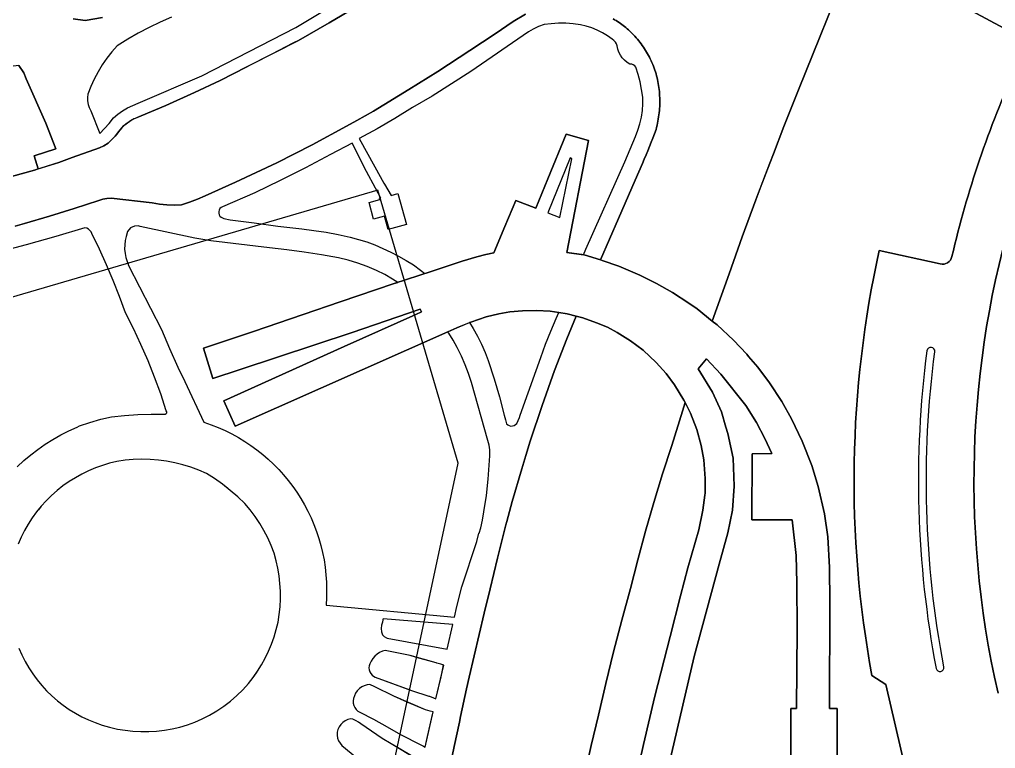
# Model space of a CAD drawing. Header units: inches. Extents: x 1273557 to 1282364, y 239587 to 246310.
# Drawn here: x 1277586.6 to 1278078.4, y 240530.3 to 240897.6 of the extents above; entities that cross this region are included whole.
import ezdxf

# ---------------------------------------------------------------- set-up
doc = ezdxf.new("R2010")
doc.units = ezdxf.units.IN
doc.header["$MEASUREMENT"] = 0
for name, color, linetype in [('GRASS', 3, 'Continuous'), ('PATH', 253, 'Continuous'), ('PATH-ISLAND', 252, 'Continuous'), ('PRKG-UW', 6, 'Continuous'), ('PRKG-UW-UG', 30, 'Continuous'), ('STREET-NONUW', 4, 'Continuous'), ('STREET-UW', 50, 'Continuous'), ('STREET-UW-ISLAND', 20, 'Continuous')]:
    doc.layers.add(name, color=color, linetype=linetype)

msp = doc.modelspace()

# ---------------------------------------------------------------- linework, layer by layer
at = {"layer": 'GRASS'}
for points in [[(1277663.09, 240898.73), (1277657.44, 240896.26), (1277651.89, 240893.58), (1277646.44, 240890.71), (1277641.09, 240887.65), (1277635.86, 240884.39), (1277633.15, 240881.32), (1277630.63, 240878.1), (1277628.31, 240874.73), (1277626.18, 240871.23), (1277624.26, 240867.62), (1277622.55, 240863.9), (1277621.07, 240860.08), (1277620.86, 240858.35), (1277620.9, 240856.6), (1277621.2, 240854.87), (1277621.75, 240853.21), (1277622.54, 240851.65), (1277626.99, 240840.19), (1277629.48, 240842.63), (1277631.77, 240845.25), (1277633.87, 240848.03), (1277636.11, 240849.89), (1277638.49, 240851.56), (1277641, 240853.04), (1277643.61, 240854.32), (1277646.32, 240855.39), (1277678.38, 240869.27), (1277725.78, 240893.63), (1277754.43, 240910.83)], [(1277613.58, 240897.88), (1277619.74, 240897.06), (1277628.47, 240898.63)], [(1277585.38, 240672.3), (1277588.74, 240675.37), (1277592.23, 240678.28), (1277595.85, 240681.03), (1277599.59, 240683.62), (1277603.43, 240686.04), (1277607.39, 240688.29), (1277611.43, 240690.35), (1277615.57, 240692.24), (1277616.8, 240692.81), (1277622.1, 240694.63), (1277627.48, 240696.18), (1277632.93, 240697.46), (1277639.56, 240698.12), (1277646.2, 240698.55), (1277652.86, 240698.74), (1277659.52, 240698.71), (1277660.04, 240698.75), (1277660.49, 240699.04), (1277660.74, 240699.49), (1277660.76, 240700.02), (1277660.53, 240700.49), (1277657.73, 240708.97), (1277654.67, 240717.35), (1277651.36, 240725.65), (1277647.8, 240733.83), (1277643.99, 240741.91), (1277639.94, 240749.87), (1277636.96, 240758), (1277633.78, 240766.06), (1277630.41, 240774.04), (1277626.85, 240781.94), (1277623.1, 240789.75), (1277622.67, 240790.61), (1277622.07, 240791.36), (1277621.33, 240791.96), (1277620.47, 240792.4), (1277619.55, 240792.65), (1277604.82, 240788.25), (1277590.02, 240784.11), (1277575.14, 240780.22)], [(1277586.25, 240580.87), (1277587.73, 240577.49), (1277589.39, 240574.2), (1277591.23, 240571.01), (1277593.25, 240567.92), (1277595.43, 240564.95), (1277597.77, 240562.1), (1277600.26, 240559.39), (1277602.9, 240556.81), (1277605.67, 240554.39), (1277608.58, 240552.12), (1277611.6, 240550.01), (1277614.74, 240548.07), (1277617.98, 240546.31), (1277621.31, 240544.73), (1277624.72, 240543.33), (1277628.2, 240542.12), (1277632.01, 240541.01), (1277635.89, 240540.12), (1277639.8, 240539.46), (1277643.75, 240539.02), (1277647.72, 240538.8), (1277651.69, 240538.82), (1277655.65, 240539.06), (1277659.6, 240539.52), (1277663.51, 240540.21), (1277667.37, 240541.13), (1277671.18, 240542.26), (1277674.92, 240543.61), (1277678.57, 240545.17), (1277682.34, 240547.1), (1277685.98, 240549.25), (1277689.49, 240551.61), (1277692.86, 240554.17), (1277696.07, 240556.93), (1277699.11, 240559.87), (1277701.97, 240562.99), (1277704.34, 240566.04), (1277706.54, 240569.21), (1277708.57, 240572.5), (1277710.43, 240575.88), (1277712.1, 240579.36), (1277713.59, 240582.93), (1277714.88, 240586.56), (1277715.99, 240590.27), (1277716.89, 240594.02), (1277717.49, 240597.87), (1277717.88, 240601.75), (1277718.06, 240605.64), (1277718.04, 240609.53), (1277717.81, 240613.42), (1277717.37, 240617.29), (1277716.72, 240621.14), (1277715.87, 240624.94), (1277714.82, 240628.69), (1277713.35, 240632.6), (1277711.66, 240636.43), (1277709.75, 240640.15), (1277707.64, 240643.75), (1277705.32, 240647.23), (1277702.81, 240650.58), (1277700.11, 240653.77), (1277696.54, 240657.16), (1277692.81, 240660.38), (1277688.93, 240663.42), (1277684.92, 240666.27), (1277680.77, 240668.93), (1277676.91, 240670.6), (1277672.95, 240672.05), (1277668.93, 240673.28), (1277664.84, 240674.28), (1277660.71, 240675.07), (1277656.54, 240675.62), (1277652.34, 240675.94), (1277648.13, 240676.03), (1277643.93, 240675.89), (1277639.74, 240675.52), (1277635.57, 240674.92), (1277631.93, 240674.04), (1277628.34, 240672.96), (1277624.82, 240671.69), (1277621.36, 240670.23), (1277618, 240668.59), (1277614.72, 240666.76), (1277611.55, 240664.77), (1277608.49, 240662.6), (1277605.56, 240660.27), (1277602.75, 240657.79), (1277600.08, 240655.16), (1277597.56, 240652.39), (1277595.19, 240649.49), (1277592.98, 240646.46), (1277590.94, 240643.32), (1277589.07, 240640.08), (1277587.37, 240636.73), (1277585.86, 240633.31)], [(1277786.96, 240524.84), (1277773.84, 240532.67), (1277773.84, 240532.67), (1277769.25, 240535.42), (1277758.52, 240542.74), (1277757.39, 240543.59), (1277756.18, 240544.31), (1277754.91, 240544.91), (1277754.53, 240545.05), (1277753.5, 240545.27), (1277752.08, 240544.9), (1277750.74, 240544.3), (1277749.52, 240543.47), (1277748.47, 240542.44), (1277747.61, 240541.24), (1277746.98, 240539.92), (1277746.58, 240538.5), (1277746.59, 240537.04), (1277746.85, 240535.59), (1277747.35, 240534.22), (1277748.08, 240532.95), (1277749.02, 240531.83), (1277758.43, 240524.03)]]:
    msp.add_lwpolyline(points, dxfattribs=at)
for points in [[(1277861.96, 240839.91), (1277873.33, 240836.66), (1277862.36, 240780.21), (1277870.73, 240779.11), (1277871.93, 240781.93), (1277891.61, 240825.85), (1277896.98, 240838.61), (1277898.21, 240841.78), (1277899.19, 240845.03), (1277899.93, 240848.34), (1277900.42, 240851.7), (1277900.66, 240855.09), (1277900.65, 240858.49), (1277900.06, 240862.33), (1277899.27, 240866.14), (1277898.28, 240869.9), (1277897.1, 240873.61), (1277896.57, 240874.3), (1277895.87, 240874.82), (1277895.05, 240875.12), (1277894.18, 240875.19), (1277892.75, 240876.03), (1277891.45, 240877.06), (1277890.31, 240878.26), (1277889.35, 240879.62), (1277888.59, 240881.09), (1277888.05, 240882.66), (1277887.74, 240884.29), (1277887.42, 240885.34), (1277886.88, 240886.28), (1277886.13, 240887.08), (1277885.22, 240887.69), (1277882.82, 240889.4), (1277880.3, 240890.92), (1277877.67, 240892.25), (1277874.95, 240893.37), (1277872.15, 240894.28), (1277869.29, 240894.98), (1277865.62, 240895.46), (1277861.93, 240895.71), (1277858.23, 240895.72), (1277854.54, 240895.49), (1277850.87, 240895.03), (1277848.12, 240894.07), (1277845.49, 240892.83), (1277842.99, 240891.34), (1277814, 240871.45), (1277804.34, 240865.14), (1277794.52, 240859.07), (1277784.55, 240853.24), (1277775.77, 240847.81), (1277766.85, 240842.61), (1277757.79, 240837.65), (1277765.6, 240823.37), (1277770.14, 240815.18), (1277770.43, 240814.68), (1277773.78, 240808.98), (1277777.2, 240809.92), (1277781.51, 240794.28), (1277772.36, 240791.76), (1277770.48, 240798.58), (1277765.03, 240797.07), (1277762.74, 240805.37), (1277768.14, 240806.86), (1277768, 240807.38), (1277768.61, 240807.55), (1277765.91, 240812.57), (1277765.9, 240812.56), (1277761.51, 240821.11), (1277754.13, 240835.23), (1277743.31, 240829.62), (1277730.69, 240822.96), (1277717.95, 240816.55), (1277705.09, 240810.37), (1277688.81, 240803.27), (1277688.12, 240802.87), (1277687.55, 240802.31), (1277687.15, 240801.61), (1277686.94, 240800.84), (1277686.94, 240800.04), (1277687.15, 240799.26), (1277687.55, 240798.57), (1277688.12, 240798), (1277688.82, 240797.61), (1277689.59, 240797.4), (1277692.79, 240796.69), (1277704.79, 240795.1), (1277716.8, 240793.57), (1277728.8, 240792.09), (1277734.95, 240791.39), (1277741.07, 240790.47), (1277747.16, 240789.32), (1277753.2, 240787.94), (1277757.43, 240786.83), (1277761.6, 240785.52), (1277765.7, 240784.02), (1277769.73, 240782.32), (1277773.68, 240780.44), (1277777.53, 240778.37), (1277781.39, 240776.26), (1277785.12, 240773.93), (1277788.71, 240771.4), (1277790.9, 240769.65), (1277794.07, 240770.7), (1277809.59, 240775.88), (1277817.04, 240777.99), (1277821.54, 240779.24), (1277825.63, 240780.04), (1277831.21, 240793.3), (1277836.67, 240806.39), (1277846.67, 240802.53), (1277852.86, 240817.31)], [(1277589.93, 240867.72), (1277588.78, 240870.67), (1277586.29, 240874.38), (1277577.91, 240873.38), (1277572.61, 240872.02), (1277572.87, 240871.23), (1277551.2, 240865.45), (1277551.2, 240865.45), (1277555.19, 240856.04), (1277567.86, 240829.1), (1277573.83, 240816.83), (1277573.91, 240816.85), (1277574.22, 240816.17), (1277577.67, 240817.13), (1277594.12, 240821.7), (1277596.05, 240822.3), (1277593.91, 240828.85), (1277604.9, 240832.44), (1277599.91, 240845.39)], [(1277864.86, 240827.44), (1277864.01, 240827.84), (1277852.84, 240800.16), (1277858.83, 240797.85)], [(1277854.23, 240740.51), (1277857.06, 240746.94), (1277858.35, 240749.97), (1277853.95, 240750.7), (1277847.03, 240751.03), (1277840.03, 240750.85), (1277833.58, 240750.34), (1277828.05, 240749.32), (1277821.65, 240747.82), (1277814.03, 240745.2), (1277813.33, 240744.91), (1277815.23, 240741.89), (1277817.42, 240737.99), (1277819.42, 240733.99), (1277821.21, 240729.9), (1277822.8, 240725.73), (1277825.68, 240716.65), (1277828.37, 240707.52), (1277830.86, 240698.33), (1277831.41, 240695.94), (1277832.03, 240693.93), (1277832.64, 240693.37), (1277833.38, 240692.98), (1277834.19, 240692.8), (1277835.02, 240692.83), (1277835.82, 240693.07), (1277836.54, 240693.51), (1277837.13, 240694.12), (1277838.45, 240697.07), (1277838.89, 240698.26), (1277847, 240720.71), (1277849.2, 240727.38), (1277851.61, 240733.99)], [(1277804.93, 240592.74), (1277769.8, 240595.58), (1277769.62, 240595.13), (1277769.41, 240594.02), (1277769.02, 240592.41), (1277768.89, 240590.77), (1277769.03, 240589.12), (1277769.44, 240587.52), (1277770.38, 240586.68), (1277771.47, 240586.05), (1277771.77, 240585.95), (1277802.13, 240580.36)], [(1277784.17, 240559.55), (1277792.9, 240556.72), (1277793.15, 240556.62), (1277795.11, 240555.87), (1277796.4, 240555.38), (1277800.32, 240572.21), (1277798.81, 240572.71), (1277796.82, 240573.29), (1277796.46, 240573.39), (1277783.43, 240577.08), (1277770.88, 240579.71), (1277769.41, 240579.28), (1277768.02, 240578.64), (1277766.74, 240577.82), (1277765.58, 240576.81), (1277764.57, 240575.66), (1277763.74, 240574.37), (1277763.1, 240572.98), (1277762.77, 240572), (1277762.65, 240570.98), (1277762.75, 240569.96), (1277763.05, 240568.98), (1277763.54, 240568.07), (1277764.21, 240567.3), (1277765.03, 240566.67), (1277765.71, 240566.21)], [(1277775.23, 240556.59), (1277765.61, 240561.36), (1277763.15, 240562.58), (1277761.71, 240562.39), (1277760.31, 240561.96), (1277759.01, 240561.31), (1277757.83, 240560.46), (1277756.8, 240559.42), (1277755.96, 240558.23), (1277755.33, 240556.92), (1277754.92, 240555.52), (1277754.73, 240554.36), (1277754.77, 240553.18), (1277755.03, 240552.03), (1277755.51, 240550.96), (1277756.19, 240550), (1277757.05, 240549.19), (1277758.04, 240548.56), (1277764.97, 240545.01), (1277771.8, 240541.27), (1277778.5, 240537.33), (1277788.8, 240532.22), (1277790.1, 240531.49), (1277791, 240530.98), (1277794.95, 240548.76), (1277793.57, 240549.07), (1277791.22, 240549.72)]]:
    msp.add_lwpolyline(points, close=True, dxfattribs=at)
for points in [[(1277777.2, 240765.16), (1277774.6, 240766.82), (1277770.6, 240769.08), (1277766.48, 240771.11), (1277761.84, 240773.09), (1277757.1, 240774.83), (1277752.27, 240776.31), (1277747.38, 240777.55), (1277738.72, 240779.05), (1277730.02, 240780.39), (1277721.29, 240781.56), (1277712.53, 240782.55), (1277682.95, 240786.17), (1277681.02, 240786.47), (1277674.98, 240787.41), (1277647.43, 240793.4), (1277646.32, 240793.6), (1277644.61, 240793.54), (1277642.56, 240792.58), (1277641.07, 240790.86), (1277640.26, 240788.28), (1277639.82, 240786.19), (1277639.59, 240784.06), (1277639.57, 240781.92), (1277639.75, 240779.79), (1277640.15, 240777.69), (1277640.75, 240775.64), (1277641.09, 240774.77), (1277641.54, 240773.65), (1277658.18, 240741.46), (1277662.15, 240731.86), (1277666.37, 240722.37), (1277669.83, 240715.14), (1277679.48, 240694.65, -0.349651), (1277741.04, 240602.58), (1277805.78, 240596.49), (1277806.98, 240601.81), (1277809.43, 240611.74), (1277817.09, 240634.65), (1277818.03, 240638.88), (1277818.28, 240638.85), (1277819.07, 240641.42), (1277819.83, 240645.39), (1277820.63, 240649.57), (1277821.84, 240657.77), (1277822.71, 240666.02), (1277823.62, 240677.71), (1277823.57, 240680.73), (1277823.23, 240683.14), (1277822.61, 240685.49), (1277814.34, 240714.64), (1277812.84, 240719.17), (1277811.13, 240723.64), (1277809.22, 240728.02), (1277807.11, 240732.32), (1277805.07, 240735.97), (1277802.85, 240739.51), (1277802.33, 240740.24), (1277695.24, 240692.75), (1277689.56, 240705.5), (1277750.14, 240732.85), (1277786.28, 240748.96), (1277789.07, 240750.35), (1277788.51, 240751.63), (1277754.2, 240739.9), (1277697.85, 240721.23), (1277683.95, 240716.79), (1277679.23, 240732.1), (1277704.49, 240740.47), (1277729.46, 240749.01), (1277748.23, 240755.33), (1277775.36, 240764.55)], [(1278047.77, 240730.17, 0.999992), (1278043.8, 240730.69, 0.079583), (1278048.43, 240570.69, 1), (1278052.36, 240571.44, -0.079583)]]:
    msp.add_lwpolyline(points, format="xyb", close=True, dxfattribs=at)
at = {"layer": 'PATH'}
msp.add_lwpolyline([(1278230.98, 241025.06, 0.276261), (1278079.65, 240558.22)], format="xyb", dxfattribs=at)
for points in [[(1277586.29, 240874.38), (1277588.78, 240870.67), (1277589.93, 240867.72), (1277599.91, 240845.39), (1277604.9, 240832.44), (1277593.91, 240828.85), (1277596.05, 240822.3), (1277606.46, 240825.54), (1277613.15, 240828.17), (1277626.87, 240832.9), (1277629.14, 240833.99), (1277631.25, 240835.31), (1277634.72, 240838.82), (1277635.61, 240839.88), (1277636.49, 240840.95), (1277637.35, 240842.03), (1277639.07, 240844.24), (1277643.41, 240847.21), (1277647.87, 240849.11), (1277660.29, 240854.29), (1277674.68, 240860.78), (1277687.68, 240866.82), (1277701.2, 240873.84), (1277703.06, 240874.79), (1277727.08, 240887.12), (1277742.66, 240895.92), (1277759.46, 240905.88)], [(1277841.47, 240900.39), (1277835.31, 240896.57), (1277826.22, 240890.48), (1277813.48, 240881.98), (1277797.4, 240871.46), (1277782.84, 240862.35), (1277764.96, 240851.48), (1277756.6, 240846.74), (1277751.42, 240843.81), (1277733.99, 240834.39), (1277716.25, 240825.39), (1277695.47, 240815.58), (1277680.16, 240808.79), (1277676.28, 240807.04), (1277672.29, 240805.54), (1277668.22, 240804.31), (1277664.52, 240804.12), (1277660.82, 240804.2), (1277657.13, 240804.55), (1277653.47, 240805.17), (1277632.76, 240807.52), (1277630.66, 240807.48), (1277628.59, 240807.12), (1277626.59, 240806.45), (1277614.15, 240802.37), (1277601.64, 240798.5), (1277589.06, 240794.84), (1277584.35, 240793.56)], [(1277628.47, 240898.63), (1277619.74, 240897.06), (1277613.58, 240897.88)], [(1277803.82, 240522.38), (1277805.67, 240531.32), (1277808.23, 240543.63), (1277808.82, 240546.37), (1277811.84, 240560.33), (1277813.2, 240566.27), (1277820.77, 240598.42), (1277823.75, 240610.73), (1277827.49, 240626.2), (1277831.68, 240643.04), (1277832.11, 240644.64), (1277834.82, 240654.7), (1277839.65, 240671.28), (1277841.65, 240677.93), (1277843.83, 240685.19), (1277849.94, 240703.2), (1277856.19, 240720.72), (1277862.39, 240736.77), (1277867.15, 240748.13), (1277862.53, 240749.27), (1277858.35, 240749.97), (1277853.95, 240750.7), (1277847.03, 240751.03), (1277840.03, 240750.85), (1277833.58, 240750.34), (1277828.05, 240749.32), (1277821.65, 240747.82), (1277814.03, 240745.2), (1277806.93, 240742.28), (1277802.33, 240740.24), (1277695.24, 240692.75), (1277689.56, 240705.5), (1277750.14, 240732.85), (1277786.28, 240748.96), (1277789.07, 240750.35), (1277788.51, 240751.63), (1277754.2, 240739.9), (1277697.85, 240721.23), (1277683.95, 240716.79), (1277679.23, 240732.1), (1277704.49, 240740.47), (1277729.46, 240749.01), (1277748.23, 240755.33), (1277775.36, 240764.55), (1277794.07, 240770.69), (1277809.59, 240775.88), (1277817.04, 240777.99), (1277821.54, 240779.24), (1277825.63, 240780.03), (1277831.21, 240793.29), (1277836.67, 240806.38), (1277846.67, 240802.53), (1277852.85, 240817.31), (1277861.96, 240839.9), (1277873.33, 240836.66), (1277862.35, 240780.2), (1277871.06, 240779.07), (1277879.3, 240776.5), (1277879.3, 240776.5), (1277888.33, 240797.43), (1277896.76, 240816.67), (1277900.45, 240825.13), (1277901.37, 240827.24), (1277902.28, 240829.36), (1277903.17, 240831.48), (1277904.04, 240833.62), (1277904.89, 240835.76), (1277905.72, 240837.9), (1277906.54, 240840.06), (1277907.34, 240842.22), (1277907.61, 240843.26), (1277907.85, 240844.3), (1277908.08, 240845.35), (1277908.29, 240846.4), (1277908.47, 240847.46), (1277908.64, 240848.52), (1277908.78, 240849.58), (1277908.9, 240850.65), (1277909.01, 240851.71), (1277909.09, 240852.78), (1277909.15, 240853.85), (1277909.19, 240854.92), (1277909.21, 240856), (1277909.21, 240857.07), (1277909.18, 240858.14), (1277909.14, 240859.21), (1277909.08, 240860.28), (1277908.99, 240861.35), (1277908.88, 240862.35), (1277908.76, 240863.35), (1277908.61, 240864.34), (1277908.44, 240865.34), (1277908.26, 240866.32), (1277908.05, 240867.31), (1277907.82, 240868.29), (1277907.57, 240869.26), (1277907.3, 240870.23), (1277907.01, 240871.2), (1277906.7, 240872.15), (1277906.36, 240873.1), (1277906.01, 240874.05), (1277905.64, 240874.98), (1277905.25, 240875.91), (1277904.85, 240876.83), (1277904.42, 240877.74), (1277903.97, 240878.64), (1277903.51, 240879.51), (1277903.03, 240880.38), (1277902.54, 240881.23), (1277902.02, 240882.08), (1277901.49, 240882.91), (1277900.94, 240883.74), (1277900.38, 240884.55), (1277899.8, 240885.35), (1277899.2, 240886.13), (1277898.58, 240886.91), (1277897.95, 240887.67), (1277897.31, 240888.42), (1277896.65, 240889.15), (1277895.97, 240889.87), (1277894.59, 240891.29), (1277894.07, 240891.81), (1277893.44, 240892.4), (1277892.8, 240892.98), (1277892.14, 240893.55), (1277891.48, 240894.09), (1277890.79, 240894.63), (1277890.1, 240895.14), (1277889.4, 240895.64), (1277888.68, 240896.12), (1277887.95, 240896.59), (1277887.22, 240897.04), (1277886.47, 240897.47), (1277885.71, 240897.89)], [(1277998.64, 240522.3), (1277998.64, 240550.42), (1277994.67, 240550.42), (1277994.84, 240603.89), (1277994.67, 240621.5), (1277993.87, 240636.92), (1277992.28, 240648.48), (1277988.98, 240662.36), (1277985.8, 240672.95), (1277980.93, 240685.21), (1277975.64, 240696.42), (1277970.75, 240705.18), (1277964.43, 240714.63), (1277958.63, 240722.43), (1277953.97, 240727.9), (1277953.06, 240728.97), (1277946.4, 240735.97), (1277938.1, 240743.71), (1277935.67, 240745.68), (1277935.67, 240745.68), (1277928.03, 240751.86), (1277923.88, 240754.71), (1277915.63, 240760), (1277907.61, 240764.61), (1277899.19, 240768.88), (1277888.61, 240773.37), (1277880.22, 240776.23), (1277879.31, 240776.51), (1277871.06, 240779.07), (1277862.35, 240780.2), (1277873.33, 240836.66), (1277861.96, 240839.9), (1277852.85, 240817.31), (1277846.67, 240802.53), (1277836.67, 240806.38), (1277831.21, 240793.29), (1277825.63, 240780.03), (1277821.54, 240779.24), (1277817.04, 240777.99), (1277809.59, 240775.88), (1277794.07, 240770.69), (1277775.36, 240764.55), (1277748.23, 240755.33), (1277729.46, 240749.01), (1277704.49, 240740.47), (1277679.23, 240732.1), (1277683.95, 240716.79), (1277697.85, 240721.23), (1277754.2, 240739.9), (1277788.51, 240751.63), (1277789.07, 240750.35), (1277786.28, 240748.96), (1277750.14, 240732.85), (1277689.56, 240705.5), (1277695.24, 240692.75), (1277802.33, 240740.24), (1277806.93, 240742.28), (1277813.33, 240744.91), (1277814.03, 240745.2), (1277821.65, 240747.82), (1277828.05, 240749.32), (1277833.58, 240750.34), (1277840.03, 240750.85), (1277847.03, 240751.03), (1277853.95, 240750.7), (1277858.35, 240749.97), (1277862.53, 240749.27), (1277867.15, 240748.13), (1277867.15, 240748.14), (1277870.37, 240747.34), (1277877.33, 240744.86), (1277882.79, 240742.57), (1277887.67, 240739.94), (1277894.45, 240735.75), (1277900.78, 240730.97), (1277907.41, 240724.84), (1277912.36, 240719.19), (1277916.66, 240713.47), (1277921.4, 240705.82), (1277922.01, 240704.58), (1277924.62, 240699.35), (1277927.89, 240691.12), (1277930.01, 240682.99), (1277931.32, 240675.81), (1277932.01, 240666.33), (1277932.01, 240658.93), (1277931.9, 240658.03), (1277930.95, 240650.44), (1277928.87, 240640.54), (1277923.33, 240621.3), (1277919.61, 240607.19), (1277914.36, 240586.68), (1277906.71, 240556.65), (1277900.94, 240532.32), (1277892.59, 240494.82)], [(1277909.34, 240503.02), (1277926.59, 240576.58), (1277939.16, 240623.19), (1277943.43, 240639.04), (1277945.81, 240650.42), (1277946.67, 240662.43), (1277946.1, 240676.54), (1277943.48, 240688.95), (1277942.53, 240692.19), (1277940.24, 240699.93), (1277935.8, 240709.89), (1277928.52, 240721.62), (1277932.73, 240726.62), (1277940.01, 240719), (1277952.49, 240703.1), (1277957.9, 240694.51), (1277962.22, 240686.49), (1277965.69, 240678.92), (1277955.74, 240678.8), (1277955.62, 240645.45), (1277975.93, 240645.45), (1277977.89, 240627.62), (1277978.29, 240613.73), (1277978.4, 240590.29), (1277978.12, 240550.42), (1277975.24, 240550.42), (1277975.24, 240484.17)]]:
    msp.add_lwpolyline(points, dxfattribs=at)
at = {"layer": 'PATH-ISLAND'}
for points in [[(1277663.09, 240898.73), (1277657.44, 240896.26), (1277651.89, 240893.58), (1277646.44, 240890.71), (1277641.09, 240887.65), (1277635.86, 240884.39), (1277633.15, 240881.32), (1277630.63, 240878.1), (1277628.31, 240874.73), (1277626.18, 240871.23), (1277624.26, 240867.62), (1277622.55, 240863.9), (1277621.07, 240860.08), (1277620.86, 240858.35), (1277620.9, 240856.6), (1277621.2, 240854.87), (1277621.75, 240853.21), (1277622.54, 240851.65), (1277626.99, 240840.19), (1277629.48, 240842.63), (1277631.77, 240845.25), (1277633.87, 240848.03), (1277636.11, 240849.89), (1277638.49, 240851.56), (1277641, 240853.04), (1277643.61, 240854.32), (1277646.32, 240855.39), (1277678.38, 240869.27), (1277725.78, 240893.63), (1277754.43, 240910.83)], [(1277585.38, 240672.3), (1277588.74, 240675.37), (1277592.23, 240678.28), (1277595.85, 240681.03), (1277599.59, 240683.62), (1277603.43, 240686.04), (1277607.39, 240688.29), (1277611.43, 240690.35), (1277615.57, 240692.24), (1277616.8, 240692.81), (1277622.1, 240694.63), (1277627.48, 240696.18), (1277632.93, 240697.46), (1277639.56, 240698.12), (1277646.2, 240698.55), (1277652.86, 240698.74), (1277659.52, 240698.71), (1277660.04, 240698.75), (1277660.49, 240699.04), (1277660.74, 240699.49), (1277660.76, 240700.02), (1277660.53, 240700.49), (1277657.73, 240708.97), (1277654.67, 240717.35), (1277651.36, 240725.65), (1277647.8, 240733.83), (1277643.99, 240741.91), (1277639.94, 240749.87), (1277636.96, 240758), (1277633.78, 240766.06), (1277630.41, 240774.04), (1277626.85, 240781.94), (1277623.1, 240789.75), (1277622.67, 240790.61), (1277622.07, 240791.36), (1277621.33, 240791.96), (1277620.47, 240792.4), (1277619.55, 240792.65), (1277604.82, 240788.25), (1277590.02, 240784.11), (1277575.14, 240780.22)], [(1277586.25, 240580.87), (1277587.73, 240577.49), (1277589.39, 240574.2), (1277591.23, 240571.01), (1277593.25, 240567.92), (1277594.45, 240566.28), (1277595.43, 240564.95), (1277597.77, 240562.1), (1277600.26, 240559.39), (1277602.9, 240556.81), (1277605.67, 240554.39), (1277608.58, 240552.12), (1277611.6, 240550.01), (1277614.74, 240548.07), (1277617.98, 240546.31), (1277621.31, 240544.73), (1277624.72, 240543.33), (1277628.2, 240542.12), (1277632.01, 240541.01), (1277635.89, 240540.12), (1277639.8, 240539.46), (1277643.75, 240539.02), (1277647.72, 240538.8), (1277651.69, 240538.82), (1277655.65, 240539.06), (1277659.6, 240539.52), (1277663.51, 240540.21), (1277667.37, 240541.13), (1277671.18, 240542.26), (1277674.92, 240543.61), (1277678.57, 240545.17), (1277682.34, 240547.1), (1277685.98, 240549.25), (1277689.49, 240551.61), (1277692.86, 240554.17), (1277696.07, 240556.93), (1277699.11, 240559.87), (1277701.97, 240562.99), (1277704.34, 240566.04), (1277706.03, 240568.48), (1277706.54, 240569.21), (1277708.57, 240572.5), (1277710.43, 240575.88), (1277712.1, 240579.36), (1277713.59, 240582.93), (1277714.88, 240586.56), (1277715.99, 240590.27), (1277716.89, 240594.02), (1277717.49, 240597.87), (1277717.88, 240601.75), (1277718.06, 240605.64), (1277718.04, 240609.53), (1277717.81, 240613.42), (1277717.37, 240617.29), (1277716.72, 240621.14), (1277715.87, 240624.94), (1277714.82, 240628.69), (1277713.35, 240632.6), (1277711.66, 240636.43), (1277709.75, 240640.15), (1277707.64, 240643.75), (1277705.32, 240647.23), (1277702.81, 240650.58), (1277700.11, 240653.77), (1277696.54, 240657.16), (1277692.81, 240660.38), (1277690.52, 240662.18), (1277688.93, 240663.42), (1277684.92, 240666.27), (1277680.77, 240668.93), (1277676.91, 240670.6), (1277672.95, 240672.05), (1277668.93, 240673.28), (1277664.84, 240674.28), (1277660.71, 240675.07), (1277656.54, 240675.62), (1277652.34, 240675.94), (1277648.13, 240676.03), (1277643.93, 240675.89), (1277639.74, 240675.52), (1277635.57, 240674.92), (1277631.93, 240674.04), (1277628.34, 240672.96), (1277624.82, 240671.69), (1277621.36, 240670.23), (1277618, 240668.59), (1277614.72, 240666.76), (1277611.55, 240664.77), (1277608.49, 240662.6), (1277605.56, 240660.27), (1277602.75, 240657.79), (1277600.08, 240655.16), (1277597.56, 240652.39), (1277596.11, 240650.62), (1277595.19, 240649.49), (1277592.98, 240646.46), (1277590.94, 240643.32), (1277589.07, 240640.08), (1277587.37, 240636.73), (1277585.86, 240633.31)], [(1277785.77, 240525.54), (1277776.98, 240530.8), (1277773.84, 240532.67), (1277769.25, 240535.42), (1277758.52, 240542.74), (1277757.39, 240543.59), (1277756.18, 240544.31), (1277754.91, 240544.91), (1277754.53, 240545.05), (1277753.5, 240545.27), (1277752.08, 240544.9), (1277750.74, 240544.3), (1277749.52, 240543.47), (1277748.47, 240542.44), (1277747.61, 240541.24), (1277746.98, 240539.92), (1277746.58, 240538.5), (1277746.59, 240537.04), (1277746.85, 240535.59), (1277747.35, 240534.22), (1277748.08, 240532.95), (1277749.02, 240531.83), (1277758.43, 240524.03)]]:
    msp.add_lwpolyline(points, dxfattribs=at)
for points in [[(1277861.96, 240839.91), (1277873.33, 240836.66), (1277862.36, 240780.21), (1277870.73, 240779.11), (1277871.93, 240781.93), (1277891.61, 240825.85), (1277896.98, 240838.61), (1277898.21, 240841.78), (1277899.19, 240845.03), (1277899.93, 240848.34), (1277900.42, 240851.7), (1277900.66, 240855.09), (1277900.65, 240858.49), (1277900.06, 240862.33), (1277899.27, 240866.14), (1277898.28, 240869.9), (1277897.1, 240873.61), (1277896.57, 240874.3), (1277895.87, 240874.82), (1277895.05, 240875.12), (1277894.18, 240875.19), (1277892.75, 240876.03), (1277891.45, 240877.06), (1277890.31, 240878.26), (1277889.35, 240879.62), (1277888.59, 240881.09), (1277888.05, 240882.66), (1277887.74, 240884.29), (1277887.42, 240885.34), (1277886.88, 240886.28), (1277886.13, 240887.08), (1277885.22, 240887.69), (1277882.82, 240889.4), (1277880.3, 240890.92), (1277877.67, 240892.25), (1277874.95, 240893.37), (1277872.15, 240894.28), (1277869.29, 240894.98), (1277865.62, 240895.46), (1277861.93, 240895.71), (1277858.23, 240895.72), (1277854.54, 240895.49), (1277850.87, 240895.03), (1277848.12, 240894.07), (1277845.49, 240892.83), (1277842.99, 240891.34), (1277814, 240871.45), (1277804.34, 240865.14), (1277794.52, 240859.07), (1277784.55, 240853.24), (1277775.77, 240847.81), (1277766.85, 240842.61), (1277757.79, 240837.65), (1277765.6, 240823.37), (1277770.14, 240815.18), (1277770.43, 240814.68), (1277773.78, 240808.98), (1277777.2, 240809.92), (1277781.51, 240794.28), (1277772.36, 240791.76), (1277770.48, 240798.58), (1277765.03, 240797.07), (1277762.74, 240805.37), (1277768.14, 240806.86), (1277768, 240807.38), (1277768.61, 240807.55), (1277765.91, 240812.57), (1277765.9, 240812.56), (1277761.51, 240821.11), (1277754.13, 240835.23), (1277743.31, 240829.62), (1277730.69, 240822.96), (1277717.95, 240816.55), (1277705.09, 240810.37), (1277688.81, 240803.27), (1277688.12, 240802.87), (1277687.55, 240802.31), (1277687.15, 240801.61), (1277686.94, 240800.84), (1277686.94, 240800.04), (1277687.15, 240799.26), (1277687.55, 240798.57), (1277688.12, 240798), (1277688.82, 240797.61), (1277689.59, 240797.4), (1277692.79, 240796.69), (1277704.79, 240795.1), (1277716.8, 240793.57), (1277728.8, 240792.09), (1277734.95, 240791.39), (1277741.07, 240790.47), (1277747.16, 240789.32), (1277753.2, 240787.94), (1277757.43, 240786.83), (1277761.6, 240785.52), (1277765.7, 240784.02), (1277769.73, 240782.32), (1277773.68, 240780.44), (1277777.53, 240778.37), (1277781.39, 240776.26), (1277785.12, 240773.93), (1277788.71, 240771.4), (1277790.9, 240769.65), (1277794.07, 240770.7), (1277809.59, 240775.88), (1277817.04, 240777.99), (1277821.54, 240779.24), (1277825.63, 240780.04), (1277831.21, 240793.3), (1277836.67, 240806.39), (1277846.67, 240802.53), (1277852.86, 240817.31)], [(1277864.86, 240827.44), (1277864.01, 240827.84), (1277852.84, 240800.16), (1277858.83, 240797.85)], [(1277854.23, 240740.51), (1277857.06, 240746.94), (1277858.35, 240749.97), (1277853.95, 240750.7), (1277847.03, 240751.03), (1277840.03, 240750.85), (1277833.58, 240750.34), (1277828.05, 240749.32), (1277821.65, 240747.82), (1277814.03, 240745.2), (1277813.33, 240744.91), (1277815.23, 240741.89), (1277817.42, 240737.99), (1277819.42, 240733.99), (1277821.21, 240729.9), (1277822.8, 240725.73), (1277825.68, 240716.65), (1277828.37, 240707.52), (1277830.86, 240698.33), (1277831.41, 240695.94), (1277832.03, 240693.93), (1277832.64, 240693.37), (1277833.38, 240692.98), (1277834.19, 240692.8), (1277835.02, 240692.83), (1277835.82, 240693.07), (1277836.54, 240693.51), (1277837.13, 240694.12), (1277838.45, 240697.07), (1277838.89, 240698.26), (1277847, 240720.71), (1277849.2, 240727.38), (1277851.61, 240733.99)], [(1277804.93, 240592.74), (1277769.8, 240595.58), (1277769.62, 240595.13), (1277769.41, 240594.02), (1277769.02, 240592.41), (1277768.89, 240590.77), (1277769.03, 240589.12), (1277769.44, 240587.52), (1277770.38, 240586.68), (1277771.47, 240586.05), (1277771.77, 240585.95), (1277802.13, 240580.36)], [(1277796.46, 240573.39), (1277786.67, 240576.16), (1277783.43, 240577.08), (1277770.88, 240579.71), (1277769.41, 240579.28), (1277768.02, 240578.64), (1277766.74, 240577.82), (1277765.58, 240576.81), (1277764.57, 240575.66), (1277763.74, 240574.37), (1277763.1, 240572.98), (1277762.93, 240572.49), (1277762.77, 240572), (1277762.65, 240570.98), (1277762.75, 240569.96), (1277763.05, 240568.98), (1277763.54, 240568.07), (1277764.21, 240567.3), (1277765.03, 240566.67), (1277765.71, 240566.21), (1277783.2, 240559.9), (1277784.17, 240559.55), (1277792.83, 240556.74), (1277792.9, 240556.72), (1277793.15, 240556.62), (1277795.11, 240555.87), (1277796.4, 240555.38), (1277798.99, 240566.49), (1277800.28, 240572.22), (1277798.81, 240572.71), (1277796.82, 240573.29)], [(1277794.64, 240547.36), (1277794.95, 240548.76), (1277793.57, 240549.07), (1277791.22, 240549.72), (1277781.88, 240553.73), (1277775.23, 240556.59), (1277765.61, 240561.36), (1277763.15, 240562.58), (1277761.71, 240562.39), (1277760.31, 240561.96), (1277759.01, 240561.31), (1277757.83, 240560.46), (1277756.8, 240559.42), (1277755.96, 240558.23), (1277755.33, 240556.92), (1277754.92, 240555.52), (1277754.73, 240554.36), (1277754.77, 240553.18), (1277755.03, 240552.03), (1277755.51, 240550.96), (1277756.19, 240550), (1277757.05, 240549.19), (1277758.04, 240548.56), (1277764.97, 240545.01), (1277771.8, 240541.27), (1277778.5, 240537.33), (1277788.8, 240532.22), (1277790.1, 240531.49), (1277791, 240530.98), (1277791.84, 240534.78)]]:
    msp.add_lwpolyline(points, close=True, dxfattribs=at)
msp.add_lwpolyline([(1277777.2, 240765.16), (1277774.6, 240766.82), (1277770.6, 240769.08), (1277766.48, 240771.11), (1277761.84, 240773.09), (1277757.1, 240774.83), (1277752.27, 240776.31), (1277747.38, 240777.55), (1277738.72, 240779.05), (1277730.02, 240780.39), (1277721.29, 240781.56), (1277712.53, 240782.55), (1277682.95, 240786.17), (1277681.02, 240786.47), (1277674.98, 240787.41), (1277647.43, 240793.4), (1277646.32, 240793.6), (1277644.61, 240793.54), (1277642.56, 240792.58), (1277641.07, 240790.86), (1277640.26, 240788.28), (1277639.82, 240786.19), (1277639.59, 240784.06), (1277639.57, 240781.92), (1277639.75, 240779.79), (1277640.15, 240777.69), (1277640.75, 240775.64), (1277641.09, 240774.77), (1277641.54, 240773.65), (1277658.18, 240741.46), (1277662.15, 240731.86), (1277666.37, 240722.37), (1277669.83, 240715.14), (1277679.48, 240694.65, -0.349651), (1277741.04, 240602.58), (1277805.78, 240596.49), (1277806.98, 240601.81), (1277809.43, 240611.74), (1277817.09, 240634.65), (1277818.03, 240638.88), (1277818.28, 240638.85), (1277819.07, 240641.42), (1277819.83, 240645.39), (1277820.63, 240649.57), (1277821.84, 240657.77), (1277822.71, 240666.02), (1277823.62, 240677.71), (1277823.57, 240680.73), (1277823.23, 240683.14), (1277822.61, 240685.49), (1277814.34, 240714.64), (1277812.84, 240719.17), (1277811.13, 240723.64), (1277809.22, 240728.02), (1277807.11, 240732.32), (1277805.07, 240735.97), (1277802.85, 240739.51), (1277802.33, 240740.24), (1277695.24, 240692.75), (1277689.56, 240705.5), (1277750.14, 240732.85), (1277786.28, 240748.96), (1277789.07, 240750.35), (1277788.51, 240751.63), (1277754.2, 240739.9), (1277697.85, 240721.23), (1277683.95, 240716.79), (1277679.23, 240732.1), (1277704.49, 240740.47), (1277729.46, 240749.01), (1277748.23, 240755.33), (1277775.36, 240764.55)], format="xyb", close=True, dxfattribs=at)
at = {"layer": 'PRKG-UW'}
for points in [[(1278004.45, 240925.21), (1277979.16, 240862.17), (1277971.78, 240843.76), (1277966.43, 240830), (1277964.59, 240825.27), (1277959.84, 240812.69), (1277957.58, 240806.71), (1277950.76, 240788.08), (1277944.12, 240769.39), (1277937.94, 240752.23), (1277935.67, 240745.68), (1277938.1, 240743.71), (1277946.4, 240735.97), (1277953.06, 240728.97), (1277953.97, 240727.9), (1277958.63, 240722.43), (1277964.43, 240714.63), (1277970.75, 240705.18), (1277975.64, 240696.42), (1277980.93, 240685.21), (1277985.8, 240672.95), (1277988.98, 240662.36), (1277992.28, 240648.48), (1277993.87, 240636.92), (1277994.67, 240621.5), (1277994.84, 240603.89), (1277994.67, 240550.42), (1277998.64, 240550.42), (1277998.64, 240522.3)], [(1278082.5, 240893.31), (1278036.93, 240918)], [(1277975.24, 240484.17), (1277975.24, 240550.42), (1277978.12, 240550.42), (1277978.4, 240590.29), (1277978.29, 240613.73), (1277977.89, 240627.62), (1277975.93, 240645.45), (1277955.62, 240645.45), (1277955.74, 240678.8), (1277965.69, 240678.92), (1277962.22, 240686.49), (1277957.9, 240694.51), (1277952.49, 240703.1), (1277940.01, 240719), (1277932.73, 240726.62), (1277928.52, 240721.62), (1277935.8, 240709.89), (1277940.24, 240699.93), (1277942.53, 240692.19), (1277943.48, 240688.95), (1277946.1, 240676.54), (1277946.67, 240662.43), (1277945.81, 240650.42), (1277943.43, 240639.04), (1277939.16, 240623.19), (1277926.59, 240576.58), (1277909.34, 240503.02)], [(1277892.59, 240494.82), (1277900.94, 240532.32), (1277906.71, 240556.65), (1277914.36, 240586.68), (1277919.61, 240607.19), (1277923.33, 240621.3), (1277928.87, 240640.54), (1277930.95, 240650.44), (1277931.9, 240658.03), (1277932.01, 240658.93), (1277932.01, 240666.33), (1277931.32, 240675.81), (1277930.01, 240682.99), (1277927.89, 240691.12), (1277924.62, 240699.35), (1277922.01, 240704.58), (1277920.65, 240700.33), (1277915.3, 240682.9), (1277910.65, 240668.64), (1277906.24, 240654.3), (1277902.08, 240639.89), (1277898.16, 240625.41), (1277894.49, 240610.87), (1277890.12, 240594.99), (1277885.96, 240579.06), (1277882.03, 240563.07), (1277878.32, 240547.02), (1277874.69, 240531.85), (1277871.25, 240516.64)]]:
    msp.add_lwpolyline(points, dxfattribs=at)
msp.add_lwpolyline([(1278196.85, 240323.57, -0.182638), (1278077.92, 240465.56, 0.551695), (1278069.68, 240467.46), (1278065.16, 240462.97), (1278040.38, 240487.94), (1278023.15, 240562.6), (1278016.11, 240567, -0.100499), (1278019.77, 240781.26), (1278050.48, 240774.44, 0.411618), (1278056.43, 240778.2, -0.050464), (1278089, 240873.88, 0.394506)], format="xyb", dxfattribs=at)
at = {"layer": 'PRKG-UW-UG'}
msp.add_lwpolyline([(1277508.43, 240560.73), (1277465.19, 240502.2), (1277406.68, 240373.86), (1277422.05, 240361.83), (1277479.4, 240491.87), (1277485.83, 240500.57), (1277490.91, 240496.8), (1277510.56, 240523.29), (1277519.31, 240520.93), (1277524.08, 240504.67), (1277524.8, 240504.88), (1277531.36, 240482.48), (1277596.32, 240434.29), (1277767.05, 240484.32), (1277807.58, 240674.04), (1277767.06, 240811.68), (1277461.16, 240722.05)], close=True, dxfattribs=at)
at = {"layer": 'STREET-NONUW'}
for points in [[(1277885.71, 240897.89), (1277886.47, 240897.47), (1277887.22, 240897.04), (1277887.95, 240896.59), (1277888.68, 240896.12), (1277889.4, 240895.64), (1277890.1, 240895.14), (1277890.79, 240894.63), (1277891.48, 240894.09), (1277892.14, 240893.55), (1277892.8, 240892.98), (1277893.44, 240892.4), (1277894.07, 240891.81), (1277894.59, 240891.29), (1277895.97, 240889.87), (1277896.65, 240889.15), (1277897.31, 240888.42), (1277897.95, 240887.67), (1277898.58, 240886.91), (1277899.2, 240886.13), (1277899.8, 240885.35), (1277900.38, 240884.55), (1277900.94, 240883.74), (1277901.49, 240882.91), (1277902.02, 240882.08), (1277902.54, 240881.23), (1277903.03, 240880.38), (1277903.51, 240879.51), (1277903.97, 240878.64), (1277904.42, 240877.74), (1277904.85, 240876.83), (1277905.25, 240875.91), (1277905.64, 240874.98), (1277906.01, 240874.05), (1277906.36, 240873.1), (1277906.7, 240872.15), (1277907.01, 240871.2), (1277907.3, 240870.23), (1277907.57, 240869.26), (1277907.82, 240868.29), (1277908.05, 240867.31), (1277908.26, 240866.32), (1277908.44, 240865.34), (1277908.61, 240864.34), (1277908.76, 240863.35), (1277908.88, 240862.35), (1277908.99, 240861.35), (1277909.08, 240860.28), (1277909.14, 240859.21), (1277909.18, 240858.14), (1277909.21, 240857.07), (1277909.21, 240856), (1277909.19, 240854.92), (1277909.15, 240853.85), (1277909.09, 240852.78), (1277909.01, 240851.71), (1277908.9, 240850.65), (1277908.78, 240849.58), (1277908.64, 240848.52), (1277908.47, 240847.46), (1277908.29, 240846.4), (1277908.08, 240845.35), (1277907.85, 240844.3), (1277907.61, 240843.26), (1277907.34, 240842.22), (1277906.54, 240840.06), (1277905.72, 240837.9), (1277904.89, 240835.76), (1277904.04, 240833.62), (1277903.17, 240831.48), (1277902.28, 240829.36), (1277901.37, 240827.24), (1277900.45, 240825.13), (1277896.76, 240816.67), (1277888.33, 240797.43), (1277879.31, 240776.51), (1277880.22, 240776.23), (1277888.61, 240773.37), (1277899.19, 240768.88), (1277907.61, 240764.61), (1277915.63, 240760), (1277923.88, 240754.71), (1277928.03, 240751.86), (1277935.67, 240745.68), (1277937.94, 240752.23), (1277944.12, 240769.39), (1277950.76, 240788.08), (1277957.58, 240806.71), (1277964.59, 240825.27), (1277966.43, 240830), (1277971.78, 240843.76), (1277979.16, 240862.17), (1278004.45, 240925.21)], [(1277759.46, 240905.88), (1277742.66, 240895.92), (1277727.08, 240887.12), (1277724.64, 240885.8), (1277724.33, 240885.63), (1277713.72, 240880.23), (1277701.2, 240873.84), (1277687.68, 240866.82), (1277674.68, 240860.78), (1277660.29, 240854.29), (1277647.87, 240849.11), (1277645.48, 240848.09), (1277644.86, 240847.82), (1277644.24, 240847.52), (1277643.64, 240847.21), (1277643.04, 240846.88), (1277642.45, 240846.53), (1277641.88, 240846.16), (1277641.31, 240845.77), (1277640.76, 240845.37), (1277640.22, 240844.95), (1277639.7, 240844.52), (1277639.18, 240844.07), (1277638.68, 240843.6), (1277638.2, 240843.12), (1277637.35, 240842.03), (1277636.49, 240840.95), (1277635.61, 240839.88), (1277634.72, 240838.82), (1277631.25, 240835.31), (1277629.14, 240833.99), (1277626.87, 240832.9), (1277613.15, 240828.17), (1277606.46, 240825.54), (1277594.12, 240821.7), (1277577.67, 240817.13)], [(1277584.35, 240793.56), (1277589.06, 240794.84), (1277601.64, 240798.5), (1277614.15, 240802.37), (1277626.59, 240806.45), (1277628.59, 240807.12), (1277630.66, 240807.48), (1277632.76, 240807.52), (1277653.47, 240805.17), (1277657.13, 240804.55), (1277660.82, 240804.2), (1277664.52, 240804.12), (1277668.22, 240804.31), (1277672.29, 240805.54), (1277676.28, 240807.04), (1277680.16, 240808.79), (1277695.47, 240815.58), (1277716.25, 240825.39), (1277733.99, 240834.39), (1277751.42, 240843.81), (1277756.6, 240846.74), (1277764.96, 240851.48), (1277782.84, 240862.35), (1277797.4, 240871.46), (1277813.48, 240881.98), (1277826.22, 240890.48), (1277835.31, 240896.57), (1277841.47, 240900.39)], [(1277871.25, 240516.64), (1277874.69, 240531.85), (1277878.32, 240547.02), (1277882.03, 240563.07), (1277885.96, 240579.06), (1277890.12, 240594.99), (1277894.49, 240610.87), (1277898.16, 240625.41), (1277902.08, 240639.89), (1277906.24, 240654.3), (1277910.65, 240668.64), (1277915.3, 240682.9), (1277920.65, 240700.33), (1277922.01, 240704.58), (1277921.4, 240705.82), (1277916.66, 240713.47), (1277912.36, 240719.19), (1277907.41, 240724.84), (1277900.78, 240730.97), (1277894.45, 240735.75), (1277887.67, 240739.94), (1277882.79, 240742.57), (1277877.33, 240744.86), (1277870.37, 240747.34), (1277867.15, 240748.14), (1277867.15, 240748.13), (1277862.39, 240736.77), (1277856.19, 240720.72), (1277849.94, 240703.2), (1277843.83, 240685.19), (1277841.65, 240677.93), (1277839.65, 240671.28), (1277834.82, 240654.7), (1277832.11, 240644.64), (1277831.68, 240643.04), (1277827.49, 240626.2), (1277823.75, 240610.73), (1277820.77, 240598.42), (1277813.2, 240566.27), (1277811.84, 240560.33), (1277808.82, 240546.37), (1277808.23, 240543.63), (1277805.67, 240531.32), (1277803.82, 240522.38)]]:
    msp.add_lwpolyline(points, dxfattribs=at)
at = {"layer": 'STREET-UW'}
for points in [[(1278112.09, 241107.67), (1278059.78, 240972.97), (1278072.83, 240967.9, -0.414266), (1278075.68, 240961.43), (1278071.57, 240950.85, -0.451665), (1278067.34, 240949.29), (1278056.33, 240955.26, 0.031135), (1278051.02, 240957.72), (1278021.4, 240969.41), (1278021.3, 240969.18), (1278015.66, 240955.04), (1278006.26, 240930.02), (1278036.37, 240918.27), (1278036.93, 240918), (1278082.5, 240893.31, -0.394506)], [(1278079.65, 240558.22, -0.276261), (1278230.98, 241025.06)], [(1278089, 240873.88, 0.050464), (1278056.43, 240778.2, -0.411618), (1278050.48, 240774.44), (1278019.77, 240781.26, 0.100499), (1278016.11, 240567), (1278023.15, 240562.6), (1278040.38, 240487.94), (1278065.16, 240462.97), (1278069.68, 240467.46, -0.551695), (1278077.92, 240465.56, 0.182638), (1278196.85, 240323.57, -0.277123)]]:
    msp.add_lwpolyline(points, format="xyb", dxfattribs=at)
at = {"layer": 'STREET-UW-ISLAND'}
msp.add_lwpolyline([(1278047.77, 240730.17, 0.999992), (1278043.8, 240730.69, 0.079583), (1278048.43, 240570.69, 1), (1278052.36, 240571.44, -0.079583)], format="xyb", close=True, dxfattribs=at)

doc.saveas('drawing.dxf')
